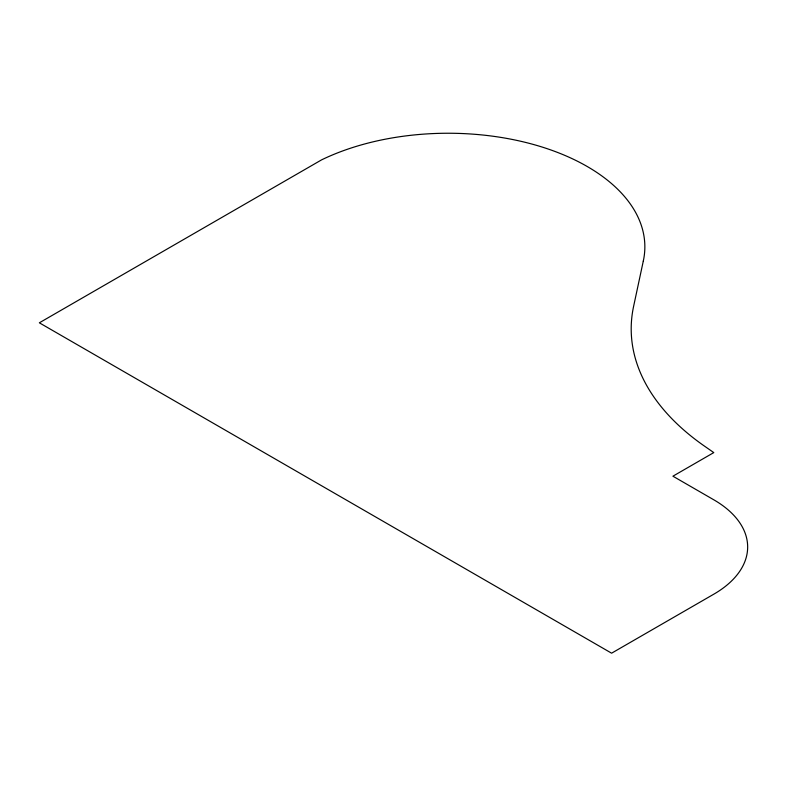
<?xml version="1.0" encoding="UTF-8"?>
<svg xmlns="http://www.w3.org/2000/svg" width="787" height="787" viewBox="0 0 787 787"><rect width="100%" height="100%" fill="white"/><g stroke="black" fill="none" stroke-linecap="round" stroke-linejoin="round"><path stroke-width="1.18" d="M643.294 261.087L633.604 306.359A317.928 183.558 0 0 0 704.286 445.983L713.789 452.594L672.915 476.194L713.789 499.794A115.61 66.747 0 0 1 713.789 594.195L611.597 653.19L39.35 322.808L321.568 159.869A196.73 113.584 0 0 1 542.263 147.09A196.73 113.584 0 0 1 643.294 261.087"/></g></svg>
